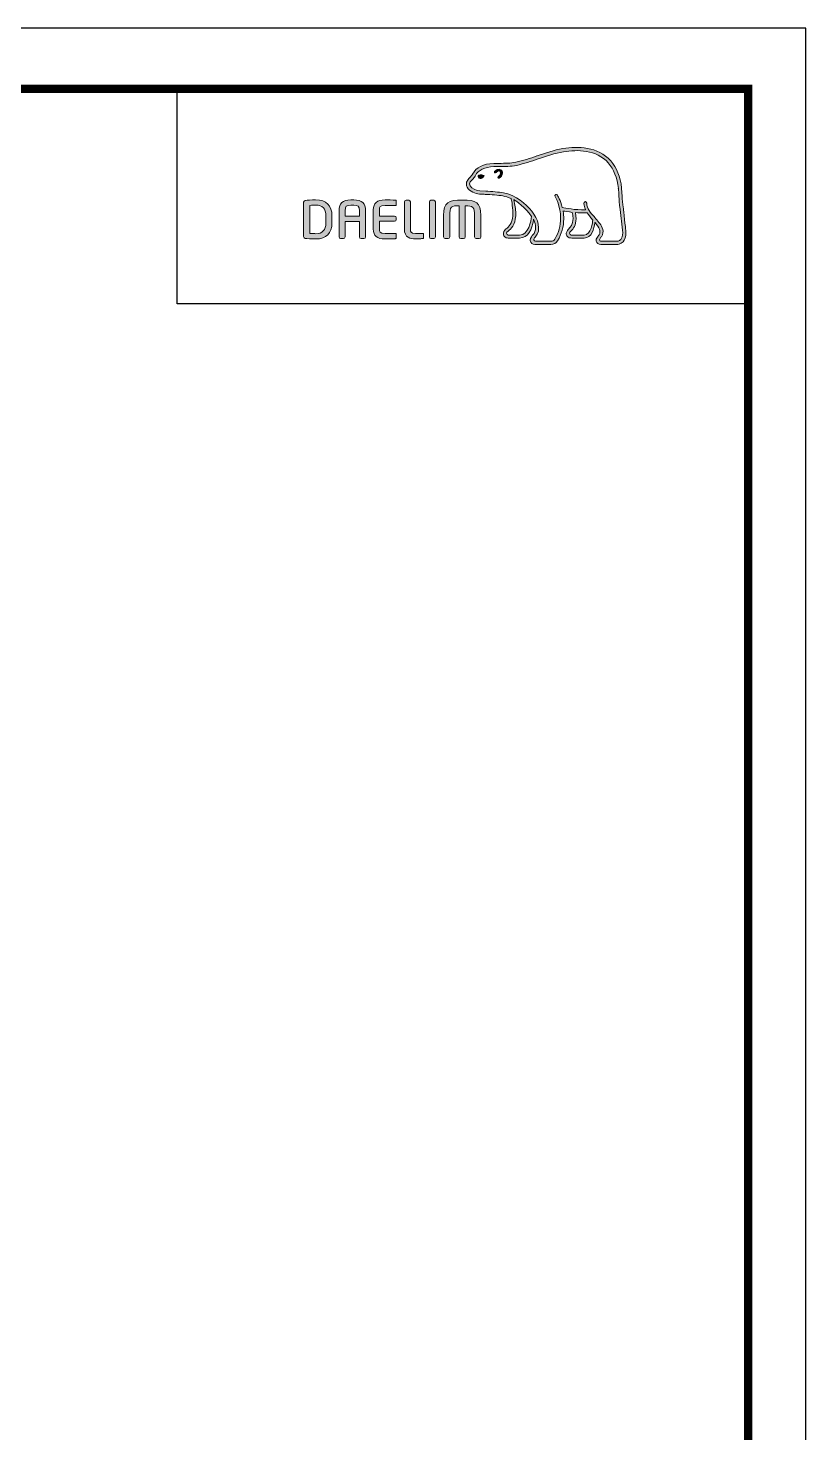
# Model space of a CAD drawing. Extents: x 1841 to 2969, y -24 to 802.
# Drawn here: x 2723.3 to 2969, y 358.7 to 802.5 of the extents above; entities that cross this region are included whole.
import ezdxf

# ---------------------------------------------------------------- set-up
doc = ezdxf.new("R2010")
doc.units = 0
doc.header["$LTSCALE"] = 4
doc.header["$MEASUREMENT"] = 0
doc.layers.get('0').update_dxf_attribs({"linetype": 'CONTINUOUS'})
doc.layers.add('레이어 1', color=7, linetype='CONTINUOUS', lineweight=0)

msp = doc.modelspace()

# ---------------------------------------------------------------- hatches: boundary and pattern name
at = {"layer": '레이어 1'}
h = msp.add_hatch(color=5, dxfattribs=at)
h.dxf.hatch_style = 1
edge = h.paths.add_edge_path(flags=16)
edge.add_spline(control_points=[(2910.48, 735.67), (2909.99, 735.12), (2909.37, 735.12), (2909.34, 735.12), (2909.34, 735.12), (2904.35, 735.12), (2904.35, 735.12), (2904.17, 735.12), (2904.03, 735.16), (2903.94, 735.25), (2903.86, 735.33), (2903.83, 735.44), (2903.83, 735.58), (2903.83, 735.86), (2904.03, 736.12), (2904.25, 736.39), (2904.45, 736.65), (2904.64, 736.9), (2904.75, 737.2), (2905.02, 737.94), (2905, 738.72), (2904.67, 739.41), (2904.08, 740.66), (2903.21, 741.64), (2902.36, 742.59), (2902.36, 742.59), (2902.08, 742.91), (2902.08, 742.91), (2900.97, 744.14), (2899.84, 745.4), (2899.75, 747.12), (2899.73, 747.46), (2899.57, 747.67), (2899.35, 747.66), (2899.35, 747.66), (2899.03, 747.51), (2899.02, 747.51), (2898.93, 747.41), (2898.88, 747.27), (2898.88, 747.1), (2898.88, 747.1), (2898.89, 747.04), (2898.89, 747.04), (2898.93, 746.42), (2899.08, 745.81), (2899.34, 745.18), (2899.34, 745.18), (2899.37, 745.11), (2899.37, 745.11), (2899.37, 745.11), (2899.3, 745.11), (2899.3, 745.11), (2896.1, 744.98), (2892.96, 745.59), (2892.04, 745.81), (2891.47, 748.1), (2890.54, 749.62), (2890.5, 749.68), (2890.43, 749.8), (2890.32, 749.89), (2890.21, 749.93), (2890.21, 749.93), (2889.94, 749.89), (2889.91, 749.88), (2889.88, 749.85), (2889.84, 749.78), (2889.73, 749.64), (2889.73, 749.64), (2889.72, 749.53), (2889.72, 749.53), (2889.72, 749.53), (2889.8, 749.23), (2889.8, 749.23), (2889.87, 749.11), (2891.52, 746.23), (2891.52, 742.42), (2891.52, 740.06), (2890.9, 737.84), (2889.68, 735.82), (2889.39, 735.33), (2889, 735.12), (2888.43, 735.12), (2888.43, 735.12), (2883.52, 735.12), (2883.52, 735.12), (2883.36, 735.12), (2883.02, 735.23), (2883.02, 735.59), (2883.02, 735.78), (2883.2, 736.11), (2883.5, 736.45), (2885.55, 738.73), (2884.37, 742.29), (2882.4, 744.64), (2880.51, 746.9), (2877.41, 749.75), (2873.43, 750.46), (2872.02, 750.7), (2869.71, 750.84), (2867.84, 750.95), (2867.84, 750.95), (2865.95, 751.06), (2865.95, 751.06), (2864.98, 751.14), (2863.37, 751.73), (2862.89, 752.66), (2862.68, 753.04), (2862.7, 753.43), (2862.96, 753.87), (2863.12, 754.14), (2863.35, 754.38), (2863.63, 754.66), (2863.94, 754.97), (2864.26, 755.3), (2864.51, 755.73), (2864.51, 755.73), (2864.58, 755.86), (2864.58, 755.86), (2865.53, 757.68), (2867.48, 758.63), (2870.39, 758.71), (2870.39, 758.71), (2872.03, 758.73), (2872.03, 758.73), (2873.84, 758.74), (2875.88, 758.75), (2877.56, 759.11), (2879.92, 759.62), (2882.29, 760.43), (2884.38, 761.14), (2884.38, 761.14), (2884.44, 761.16), (2884.44, 761.16), (2887.03, 762.04), (2889.7, 762.96), (2892.43, 763.4), (2896.8, 764.13), (2902.8, 764.1), (2906.58, 759.86), (2908.32, 757.9), (2909.4, 755.2), (2909.77, 751.84), (2909.77, 751.84), (2909.75, 751.85), (2909.74, 751.86), (2909.77, 751.79), (2909.8, 751.42), (2909.95, 749.28), (2910, 748.25), (2910.05, 747.18), (2910.32, 745.21), (2910.32, 745.21), (2911.08, 738.61), (2911.08, 738.61), (2911.08, 738.61), (2911.12, 737.81), (2911.12, 737.81), (2911.12, 736.86), (2910.91, 736.14), (2910.48, 735.67)], knot_values=[0, 0, 0, 0, 1, 1, 1, 2, 2, 2, 3, 3, 3, 4, 4, 4, 5, 5, 5, 6, 6, 6, 7, 7, 7, 8, 8, 8, 9, 9, 9, 10, 10, 10, 11, 11, 11, 12, 12, 12, 13, 13, 13, 14, 14, 14, 15, 15, 15, 16, 16, 16, 17, 17, 17, 18, 18, 18, 19, 19, 19, 20, 20, 20, 21, 21, 21, 22, 22, 22, 23, 23, 23, 24, 24, 24, 25, 25, 25, 26, 26, 26, 27, 27, 27, 28, 28, 28, 29, 29, 29, 30, 30, 30, 31, 31, 31, 32, 32, 32, 33, 33, 33, 34, 34, 34, 35, 35, 35, 36, 36, 36, 37, 37, 37, 38, 38, 38, 39, 39, 39, 40, 40, 40, 41, 41, 41, 42, 42, 42, 43, 43, 43, 44, 44, 44, 45, 45, 45, 46, 46, 46, 47, 47, 47, 48, 48, 48, 49, 49, 49, 50, 50, 50, 51, 51, 51, 52, 52, 52, 53, 53, 53, 53], degree=3, periodic=0)
edge = h.paths.add_edge_path(flags=16)
edge.add_spline(control_points=[(2898.96, 737.1), (2898.96, 737.1), (2894.89, 737.1), (2894.89, 737.1), (2894.59, 737.1), (2894.35, 737.34), (2894.35, 737.64), (2894.35, 737.86), (2894.54, 738.13), (2894.71, 738.32), (2895.54, 739.11), (2896.39, 740.2), (2896.39, 742.27), (2896.39, 742.27), (2896.33, 743.21), (2896.33, 743.21), (2896.33, 743.21), (2896.18, 744.13), (2896.18, 744.13), (2896.18, 744.13), (2896.17, 744.19), (2896.17, 744.19), (2896.17, 744.19), (2896.23, 744.18), (2896.23, 744.18), (2896.99, 744.13), (2898.47, 744.05), (2899.88, 744.11), (2900.23, 743.54), (2900.81, 742.81), (2901.65, 741.84), (2901.61, 741.35), (2901.21, 737.1), (2898.96, 737.1)], knot_values=[0, 0, 0, 0, 1, 1, 1, 2, 2, 2, 3, 3, 3, 4, 4, 4, 5, 5, 5, 6, 6, 6, 7, 7, 7, 8, 8, 8, 9, 9, 9, 10, 10, 10, 11, 11, 11, 11], degree=3, periodic=0)
edge = h.paths.add_edge_path(flags=16)
edge.add_spline(control_points=[(2878.55, 737.1), (2878.55, 737.1), (2874.98, 737.1), (2874.98, 737.1), (2874.71, 737.1), (2874.42, 737.32), (2874.42, 737.64), (2874.42, 737.84), (2874.59, 738.09), (2874.89, 738.33), (2875.79, 739.05), (2877.16, 740.14), (2877.31, 743.15), (2877.31, 743.15), (2877.33, 743.97), (2877.33, 743.97), (2877.33, 745.25), (2877.04, 746.79), (2876.76, 748.17), (2876.76, 748.17), (2876.72, 748.31), (2876.72, 748.31), (2876.72, 748.31), (2876.83, 748.22), (2876.83, 748.22), (2877.36, 747.89), (2880.28, 745.92), (2882.35, 743), (2882.18, 741.61), (2881.4, 737.1), (2878.55, 737.1)], knot_values=[0, 0, 0, 0, 1, 1, 1, 2, 2, 2, 3, 3, 3, 4, 4, 4, 5, 5, 5, 6, 6, 6, 7, 7, 7, 8, 8, 8, 9, 9, 9, 10, 10, 10, 10], degree=3, periodic=0)
edge = h.paths.add_edge_path()
edge.add_spline(control_points=[(2912.09, 738.71), (2912.08, 738.72), (2911.33, 745.35), (2911.33, 745.35), (2911.05, 747.33), (2911.01, 748.39), (2910.97, 749.32), (2910.97, 749.32), (2910.78, 751.94), (2910.78, 751.94), (2910.38, 755.52), (2909.22, 758.41), (2907.34, 760.53), (2903.26, 765.11), (2896.89, 765.16), (2892.26, 764.4), (2889.42, 763.93), (2886.71, 763), (2884.09, 762.11), (2884.09, 762.11), (2884, 762.08), (2884, 762.08), (2881.95, 761.38), (2879.63, 760.58), (2877.35, 760.1), (2875.78, 759.76), (2873.81, 759.75), (2872.08, 759.74), (2872.08, 759.74), (2870.36, 759.72), (2870.36, 759.72), (2867.06, 759.63), (2864.81, 758.49), (2863.68, 756.32), (2863.68, 756.32), (2863.63, 756.23), (2863.63, 756.23), (2863.44, 755.9), (2863.16, 755.62), (2862.91, 755.37), (2862.64, 755.09), (2862.33, 754.78), (2862.09, 754.38), (2861.85, 753.98), (2861.73, 753.57), (2861.73, 753.17), (2861.73, 752.83), (2861.82, 752.5), (2861.99, 752.19), (2862.69, 750.86), (2864.69, 750.15), (2865.88, 750.06), (2865.88, 750.06), (2867.64, 749.95), (2867.68, 749.95), (2869.44, 749.85), (2871.85, 749.71), (2873.25, 749.46), (2874.07, 749.32), (2875.01, 749.02), (2875.87, 748.62), (2875.93, 748.39), (2876.38, 746.41), (2876.38, 743.97), (2876.38, 743.97), (2876.36, 743.19), (2876.36, 743.19), (2876.23, 740.62), (2875.11, 739.72), (2874.28, 739.06), (2874.2, 739), (2873.47, 738.39), (2873.41, 737.65), (2873.38, 737.24), (2873.5, 736.86), (2873.75, 736.59), (2874.02, 736.3), (2874.43, 736.15), (2874.98, 736.15), (2874.98, 736.15), (2878.55, 736.15), (2878.55, 736.15), (2881.22, 736.15), (2882.54, 739.03), (2882.94, 741.72), (2882.94, 741.72), (2882.95, 742.1), (2882.95, 742.1), (2882.95, 742.1), (2883.06, 741.91), (2883.06, 741.91), (2883.41, 741.15), (2883.61, 740.24), (2883.61, 739.55), (2883.61, 738.59), (2883.31, 737.75), (2882.75, 737.12), (2882.6, 736.98), (2881.89, 736.24), (2881.89, 735.5), (2881.89, 735.5), (2881.9, 735.37), (2881.9, 735.37), (2882, 734.5), (2882.7, 734.11), (2883.36, 734.11), (2883.36, 734.11), (2888.43, 734.11), (2888.43, 734.11), (2889.35, 734.11), (2890.08, 734.52), (2890.55, 735.3), (2891.84, 737.44), (2892.49, 739.77), (2892.49, 742.22), (2892.49, 742.98), (2892.42, 743.8), (2892.28, 744.64), (2892.28, 744.64), (2892.27, 744.71), (2892.27, 744.71), (2892.27, 744.71), (2892.34, 744.69), (2892.34, 744.69), (2892.95, 744.58), (2893.93, 744.41), (2895.14, 744.27), (2895.14, 744.27), (2895.18, 744.27), (2895.18, 744.27), (2895.18, 744.27), (2895.34, 743.34), (2895.34, 743.34), (2895.34, 743.34), (2895.38, 743.12), (2895.38, 743.12), (2895.38, 743.12), (2895.43, 742.29), (2895.43, 742.29), (2895.43, 740.32), (2894.53, 739.46), (2894.05, 739), (2894.04, 738.99), (2893.37, 738.31), (2893.29, 737.7), (2893.29, 737.7), (2893.27, 737.52), (2893.27, 737.52), (2893.27, 737.33), (2893.32, 736.95), (2893.65, 736.61), (2893.95, 736.3), (2894.4, 736.15), (2895, 736.15), (2895, 736.15), (2898.96, 736.15), (2898.96, 736.15), (2901.36, 736.15), (2902.08, 739.2), (2902.37, 740.91), (2902.37, 740.91), (2902.39, 741.09), (2902.39, 741.09), (2902.39, 741.09), (2902.48, 740.96), (2902.48, 740.96), (2903.03, 740.25), (2903.52, 739.47), (2903.75, 738.98), (2903.88, 738.72), (2903.94, 738.44), (2903.94, 738.16), (2903.94, 738.16), (2903.85, 737.59), (2903.85, 737.59), (2903.76, 737.27), (2903.55, 736.99), (2903.34, 736.71), (2903.04, 736.32), (2902.72, 735.91), (2902.72, 735.41), (2902.72, 735.41), (2902.75, 735.14), (2902.75, 735.14), (2902.9, 734.47), (2903.43, 734.11), (2904.26, 734.11), (2904.26, 734.11), (2909.34, 734.11), (2909.34, 734.11), (2909.45, 734.11), (2910.44, 734.13), (2911.22, 734.98), (2911.84, 735.65), (2912.14, 736.57), (2912.14, 737.8), (2912.14, 737.8), (2912.09, 738.71), (2912.09, 738.71)], knot_values=[0, 0, 0, 0, 1, 1, 1, 2, 2, 2, 3, 3, 3, 4, 4, 4, 5, 5, 5, 6, 6, 6, 7, 7, 7, 8, 8, 8, 9, 9, 9, 10, 10, 10, 11, 11, 11, 12, 12, 12, 13, 13, 13, 14, 14, 14, 15, 15, 15, 16, 16, 16, 17, 17, 17, 18, 18, 18, 19, 19, 19, 20, 20, 20, 21, 21, 21, 22, 22, 22, 23, 23, 23, 24, 24, 24, 25, 25, 25, 26, 26, 26, 27, 27, 27, 28, 28, 28, 29, 29, 29, 30, 30, 30, 31, 31, 31, 32, 32, 32, 33, 33, 33, 34, 34, 34, 35, 35, 35, 36, 36, 36, 37, 37, 37, 38, 38, 38, 39, 39, 39, 40, 40, 40, 41, 41, 41, 42, 42, 42, 43, 43, 43, 44, 44, 44, 45, 45, 45, 46, 46, 46, 47, 47, 47, 48, 48, 48, 49, 49, 49, 50, 50, 50, 51, 51, 51, 52, 52, 52, 53, 53, 53, 54, 54, 54, 55, 55, 55, 56, 56, 56, 57, 57, 57, 58, 58, 58, 59, 59, 59, 60, 60, 60, 61, 61, 61, 62, 62, 62, 63, 63, 63, 64, 64, 64, 65, 65, 65, 66, 66, 66, 66], degree=3, periodic=0)
edge = h.paths.add_edge_path(flags=0)
edge.add_spline(control_points=[(2865.8, 755.85), (2865.8, 755.85), (2866.54, 756.19), (2867.45, 755.83), (2867.45, 755.83), (2867.57, 755.78), (2867.42, 755.58), (2866.97, 754.98), (2866.53, 754.85), (2866.53, 754.85), (2866.53, 754.85), (2866.21, 754.73), (2866.04, 754.95), (2865.67, 755.38), (2865.66, 755.62), (2865.66, 755.62), (2865.66, 755.62), (2865.63, 755.81), (2865.8, 755.85)], knot_values=[0, 0, 0, 0, 1, 1, 1, 2, 2, 2, 3, 3, 3, 4, 4, 4, 5, 5, 5, 6, 6, 6, 6], degree=3, periodic=0)
edge = h.paths.add_edge_path(flags=0)
edge.add_spline(control_points=[(2870.67, 757.21), (2870.56, 757.09), (2870.55, 756.89), (2870.67, 756.78), (2870.79, 756.68), (2870.99, 756.71), (2871.1, 756.83), (2871.15, 756.89), (2871.76, 757.61), (2872.28, 757.24), (2872.48, 757.1), (2872.55, 756.91), (2872.53, 756.66), (2872.48, 756.25), (2872.13, 755.79), (2871.89, 755.64), (2871.75, 755.55), (2871.66, 755.38), (2871.72, 755.23), (2871.79, 755.09), (2871.97, 755.04), (2872.12, 755.11), (2872.56, 755.32), (2873.11, 756.02), (2873.18, 756.67), (2873.23, 757.13), (2873.03, 757.5), (2872.67, 757.75), (2871.89, 758.31), (2871, 757.56), (2870.67, 757.21)], knot_values=[0, 0, 0, 0, 1, 1, 1, 2, 2, 2, 3, 3, 3, 4, 4, 4, 5, 5, 5, 6, 6, 6, 7, 7, 7, 8, 8, 8, 9, 9, 9, 10, 10, 10, 10], degree=3, periodic=0)
edge = h.paths.add_edge_path(flags=0)
edge.add_spline(control_points=[(2870.57, 756.67), (2870.57, 756.67), (2870.57, 756.67), (2870.57, 756.67), (2870.57, 756.67), (2870.57, 756.67), (2870.57, 756.67)], knot_values=[0, 0, 0, 0, 1, 1, 1, 2, 2, 2, 2], degree=3, periodic=0)
h = msp.add_hatch(color=5, dxfattribs=at)
h.dxf.hatch_style = 2
edge = h.paths.add_edge_path()
edge.add_spline(control_points=[(2867.28, 755.95), (2866.36, 756.3), (2865.62, 755.96), (2865.62, 755.96)], knot_values=[0.00001, 0.00001, 0.00001, 0.00001, 1, 1, 1, 1], degree=3, periodic=0)
edge.add_spline(control_points=[(2865.62, 755.96), (2865.45, 755.92), (2865.49, 755.74), (2865.49, 755.74), (2865.49, 755.74), (2865.5, 755.49), (2865.86, 755.06)], knot_values=[4, 4, 4, 4, 5, 5, 5, 6, 6, 6, 6], degree=3, periodic=0)
edge.add_spline(control_points=[(2865.86, 755.06), (2866.04, 754.85), (2866.36, 754.96), (2866.36, 754.96)], knot_values=[3.00001, 3.00001, 3.00001, 3.00001, 4, 4, 4, 4], degree=3, periodic=0)
edge.add_spline(control_points=[(2866.36, 754.96), (2866.36, 754.96), (2866.8, 755.09), (2867.24, 755.69)], knot_values=[2, 2, 2, 2, 2.99999, 2.99999, 2.99999, 2.99999], degree=3, periodic=0)
edge.add_spline(control_points=[(2867.24, 755.69), (2867.39, 755.9), (2867.28, 755.95), (2867.28, 755.95)], knot_values=[1.00001, 1.00001, 1.00001, 1.00001, 2, 2, 2, 2], degree=3, periodic=0)
h = msp.add_hatch(color=5, dxfattribs=at)
h.dxf.hatch_style = 2
edge = h.paths.add_edge_path()
edge.add_spline(control_points=[(2870.67, 757.21), (2870.56, 757.09), (2870.55, 756.89), (2870.67, 756.78), (2870.79, 756.68), (2870.99, 756.71), (2871.1, 756.83), (2871.15, 756.89), (2871.76, 757.61), (2872.28, 757.24), (2872.48, 757.1), (2872.55, 756.91), (2872.53, 756.66), (2872.48, 756.25), (2872.13, 755.79), (2871.89, 755.64), (2871.75, 755.55), (2871.66, 755.38), (2871.72, 755.23), (2871.79, 755.09), (2871.97, 755.04), (2872.12, 755.11), (2872.56, 755.32), (2873.11, 756.02), (2873.18, 756.67), (2873.23, 757.13), (2873.03, 757.5), (2872.67, 757.75), (2871.89, 758.31), (2871, 757.56), (2870.67, 757.21)], knot_values=[0, 0, 0, 0, 1, 1, 1, 2, 2, 2, 3, 3, 3, 4, 4, 4, 5, 5, 5, 6, 6, 6, 7, 7, 7, 8, 8, 8, 9, 9, 9, 10, 10, 10, 10], degree=3, periodic=0)
h = msp.add_hatch(color=5, dxfattribs=at)
h.dxf.hatch_style = 2
edge = h.paths.add_edge_path()
edge.add_spline(control_points=[(2817.34, 740.97), (2817.34, 738.66), (2816.28, 737.53), (2814.11, 737.53), (2814.11, 737.53), (2812.62, 737.56), (2812.23, 737.56), (2812.23, 737.56), (2812.23, 746.45), (2812.23, 746.45), (2813, 746.52), (2814.1, 746.54), (2814.11, 746.54), (2816.34, 746.54), (2817.34, 745.47), (2817.34, 743.1), (2817.34, 743.1), (2817.34, 740.97), (2817.34, 740.97)], knot_values=[0, 0, 0, 0, 1, 1, 1, 2, 2, 2, 3, 3, 3, 4, 4, 4, 5, 5, 5, 6, 6, 6, 6], degree=3, periodic=0)
edge = h.paths.add_edge_path()
edge.add_spline(control_points=[(2814.11, 748.2), (2812.9, 748.2), (2811.33, 748.13), (2810.82, 748.05), (2810.5, 747.99), (2810.29, 747.75), (2810.29, 747.44), (2810.29, 747.44), (2810.29, 736.63), (2810.29, 736.63), (2810.29, 736.3), (2810.5, 736.06), (2810.83, 736.02), (2811.32, 735.94), (2812.88, 735.86), (2814.11, 735.86), (2817.48, 735.86), (2819.26, 737.63), (2819.26, 740.97), (2819.26, 740.97), (2819.26, 743.1), (2819.26, 743.1), (2819.26, 746.44), (2817.48, 748.2), (2814.11, 748.2)], knot_values=[0, 0, 0, 0, 1, 1, 1, 2, 2, 2, 3, 3, 3, 4, 4, 4, 5, 5, 5, 6, 6, 6, 7, 7, 7, 8, 8, 8, 8], degree=3, periodic=0)
h = msp.add_hatch(color=5, dxfattribs=at)
h.dxf.hatch_style = 2
edge = h.paths.add_edge_path()
edge.add_spline(control_points=[(2827.96, 743.11), (2827.96, 743.11), (2823.41, 743.11), (2823.41, 743.11), (2823.41, 743.28), (2823.41, 744.73), (2823.41, 744.73), (2823.41, 746.25), (2823.86, 746.5), (2825.22, 746.5), (2825.22, 746.5), (2826.16, 746.5), (2826.16, 746.5), (2827.51, 746.5), (2827.96, 746.25), (2827.96, 744.73), (2827.96, 744.73), (2827.96, 743.28), (2827.96, 743.11)], knot_values=[0, 0, 0, 0, 1, 1, 1, 2, 2, 2, 3, 3, 3, 4, 4, 4, 5, 5, 5, 6, 6, 6, 6], degree=3, periodic=0)
edge = h.paths.add_edge_path()
edge.add_spline(control_points=[(2826.16, 748.2), (2826.16, 748.2), (2825.22, 748.2), (2825.22, 748.2), (2822.64, 748.2), (2821.49, 747.13), (2821.49, 744.73), (2821.49, 744.73), (2821.49, 736.51), (2821.49, 736.51), (2821.49, 736.22), (2821.73, 735.97), (2822, 735.97), (2822, 735.97), (2822.9, 735.97), (2822.9, 735.97), (2823.22, 735.97), (2823.41, 736.24), (2823.41, 736.51), (2823.41, 736.51), (2823.41, 741.23), (2823.41, 741.42), (2823.41, 741.42), (2827.96, 741.42), (2827.96, 741.42), (2827.96, 741.23), (2827.96, 736.51), (2827.96, 736.51), (2827.96, 736.21), (2828.19, 735.97), (2828.48, 735.97), (2828.48, 735.97), (2829.37, 735.97), (2829.37, 735.97), (2829.68, 735.97), (2829.89, 736.25), (2829.89, 736.51), (2829.89, 736.51), (2829.89, 744.73), (2829.89, 744.73), (2829.89, 747.13), (2828.74, 748.2), (2826.16, 748.2)], knot_values=[0, 0, 0, 0, 1, 1, 1, 2, 2, 2, 3, 3, 3, 4, 4, 4, 5, 5, 5, 6, 6, 6, 7, 7, 7, 8, 8, 8, 9, 9, 9, 10, 10, 10, 11, 11, 11, 12, 12, 12, 13, 13, 13, 14, 14, 14, 14], degree=3, periodic=0)
h = msp.add_hatch(color=5, dxfattribs=at)
h.dxf.hatch_style = 2
edge = h.paths.add_edge_path()
edge.add_spline(control_points=[(2832.33, 745.06), (2832.33, 745.06), (2832.33, 739.01), (2832.33, 739.01), (2832.33, 736.89), (2833.54, 735.86), (2836.03, 735.86), (2837.13, 735.86), (2838.62, 735.88), (2839.22, 735.94), (2839.21, 735.94), (2839.51, 735.97), (2839.51, 735.97), (2839.51, 735.97), (2839.6, 735.98), (2839.6, 735.98), (2839.6, 735.98), (2839.6, 737.59), (2839.6, 737.59), (2839.6, 737.59), (2836.04, 737.59), (2836.04, 737.59), (2834.26, 737.59), (2834.26, 738.1), (2834.26, 739.01), (2834.26, 739.01), (2834.26, 741.25), (2834.26, 741.43), (2834.45, 741.43), (2839.04, 741.43), (2839.04, 741.43), (2839.34, 741.43), (2839.59, 741.67), (2839.59, 741.96), (2839.59, 741.96), (2839.59, 742.56), (2839.59, 742.56), (2839.59, 742.86), (2839.34, 743.1), (2839.04, 743.1), (2839.04, 743.1), (2834.45, 743.1), (2834.26, 743.1), (2834.26, 743.27), (2834.26, 745.06), (2834.26, 745.06), (2834.26, 745.97), (2834.26, 746.47), (2836.04, 746.47), (2836.04, 746.47), (2839.6, 746.46), (2839.6, 746.46), (2839.6, 746.46), (2839.6, 748.07), (2839.6, 748.07), (2839.6, 748.07), (2839.22, 748.11), (2839.22, 748.11), (2838.52, 748.17), (2836.92, 748.2), (2836.03, 748.2), (2833.54, 748.2), (2832.33, 747.18), (2832.33, 745.06)], knot_values=[0, 0, 0, 0, 1, 1, 1, 2, 2, 2, 3, 3, 3, 4, 4, 4, 5, 5, 5, 6, 6, 6, 7, 7, 7, 8, 8, 8, 9, 9, 9, 10, 10, 10, 11, 11, 11, 12, 12, 12, 13, 13, 13, 14, 14, 14, 15, 15, 15, 16, 16, 16, 17, 17, 17, 18, 18, 18, 19, 19, 19, 20, 20, 20, 21, 21, 21, 21], degree=3, periodic=0)
h = msp.add_hatch(color=5, dxfattribs=at)
h.dxf.hatch_style = 2
edge = h.paths.add_edge_path()
edge.add_spline(control_points=[(2842.69, 748.1), (2842.39, 748.1), (2842.14, 747.85), (2842.14, 747.56), (2842.14, 747.56), (2842.14, 739.01), (2842.14, 739.01), (2842.14, 736.22), (2844.04, 735.86), (2845.69, 735.86), (2846.91, 735.86), (2847.22, 735.91), (2847.58, 735.97), (2847.58, 735.97), (2847.79, 736.01), (2847.79, 736.01), (2847.79, 736.01), (2848.07, 736.04), (2848.07, 736.04), (2848.07, 736.04), (2848.15, 736.05), (2848.15, 736.05), (2848.15, 736.05), (2848.15, 737.59), (2848.15, 737.59), (2848.15, 737.59), (2845.71, 737.59), (2845.71, 737.59), (2844.06, 737.59), (2844.06, 738.22), (2844.06, 738.82), (2844.06, 738.82), (2844.06, 747.56), (2844.06, 747.56), (2844.06, 747.85), (2843.81, 748.1), (2843.52, 748.1), (2843.52, 748.1), (2842.69, 748.1), (2842.69, 748.1)], knot_values=[0, 0, 0, 0, 1, 1, 1, 2, 2, 2, 3, 3, 3, 4, 4, 4, 5, 5, 5, 6, 6, 6, 7, 7, 7, 8, 8, 8, 9, 9, 9, 10, 10, 10, 11, 11, 11, 12, 12, 12, 13, 13, 13, 13], degree=3, periodic=0)
h = msp.add_hatch(color=5, dxfattribs=at)
h.dxf.hatch_style = 2
edge = h.paths.add_edge_path()
edge.add_spline(control_points=[(2850.54, 748.1), (2850.22, 748.1), (2850.03, 747.83), (2850.03, 747.57), (2850.03, 747.57), (2850.03, 736.51), (2850.03, 736.51), (2850.03, 736.21), (2850.26, 735.97), (2850.54, 735.97), (2850.54, 735.97), (2851.44, 735.97), (2851.44, 735.97), (2851.76, 735.97), (2851.95, 736.24), (2851.95, 736.51), (2851.95, 736.51), (2851.95, 747.57), (2851.95, 747.57), (2851.95, 747.87), (2851.73, 748.1), (2851.44, 748.1), (2851.44, 748.1), (2850.54, 748.1), (2850.54, 748.1)], knot_values=[0, 0, 0, 0, 1, 1, 1, 2, 2, 2, 3, 3, 3, 4, 4, 4, 5, 5, 5, 6, 6, 6, 7, 7, 7, 8, 8, 8, 8], degree=3, periodic=0)
h = msp.add_hatch(color=5, dxfattribs=at)
h.dxf.hatch_style = 2
edge = h.paths.add_edge_path()
edge.add_spline(control_points=[(2854.54, 743.32), (2854.54, 743.32), (2854.54, 736.51), (2854.54, 736.51), (2854.54, 736.21), (2854.77, 735.97), (2855.05, 735.97), (2855.05, 735.97), (2855.97, 735.97), (2855.97, 735.97), (2856.29, 735.97), (2856.48, 736.24), (2856.48, 736.51), (2856.48, 736.51), (2856.48, 743.15), (2856.48, 743.15), (2856.48, 746.08), (2856.98, 746.36), (2859.45, 746.37), (2859.45, 746.19), (2859.45, 736.51), (2859.45, 736.51), (2859.45, 736.2), (2859.67, 735.97), (2859.97, 735.97), (2859.97, 735.97), (2860.86, 735.97), (2860.86, 735.97), (2861.18, 735.97), (2861.37, 736.24), (2861.37, 736.51), (2861.37, 736.51), (2861.37, 746.16), (2861.37, 746.35), (2862.53, 746.35), (2863.35, 746.25), (2863.79, 745.81), (2864.25, 745.35), (2864.34, 744.48), (2864.34, 743.15), (2864.34, 743.15), (2864.34, 736.51), (2864.34, 736.51), (2864.34, 736.22), (2864.58, 735.97), (2864.86, 735.97), (2864.86, 735.97), (2865.78, 735.97), (2865.78, 735.97), (2866.09, 735.97), (2866.29, 736.25), (2866.29, 736.51), (2866.29, 736.51), (2866.29, 743.32), (2866.29, 743.32), (2866.29, 747.45), (2864.83, 748.15), (2860.42, 748.15), (2856.01, 748.15), (2854.54, 747.45), (2854.54, 743.32)], knot_values=[0, 0, 0, 0, 1, 1, 1, 2, 2, 2, 3, 3, 3, 4, 4, 4, 5, 5, 5, 6, 6, 6, 7, 7, 7, 8, 8, 8, 9, 9, 9, 10, 10, 10, 11, 11, 11, 12, 12, 12, 13, 13, 13, 14, 14, 14, 15, 15, 15, 16, 16, 16, 17, 17, 17, 18, 18, 18, 19, 19, 19, 20, 20, 20, 20], degree=3, periodic=0)

# ---------------------------------------------------------------- linework, layer by layer
at = {"color": 5, "ltscale": 0.5}
msp.add_line((2770.41, 715.36), (2770.41, 783.28), dxfattribs=at)
at = {"color": 5}
msp.add_line((2878.39, 736.15), (2878.39, 736.15), dxfattribs=at)
at = {"color": 5, "ltscale": 40}
msp.add_line((2950.75, 715.36), (2770.41, 715.36), dxfattribs=at)
at = {"ltscale": 0.5}
msp.add_lwpolyline([(1840.6, -24.32), (2969, -24.32), (2969, 802.48), (1840.6, 802.48)], close=True, dxfattribs=at)
at = {"color": 5, "linetype": 'ByBlock', "lineweight": 200, "const_width": 2.6}
msp.add_lwpolyline([(1858.75, 11.08), (2950.75, 11.08), (2950.75, 783.28), (1858.75, 783.28)], close=True, dxfattribs=at)
at = {"layer": '레이어 1', "color": 5}
for points, knots in [([(2912.09, 738.71), (2912.08, 738.72), (2911.33, 745.35), (2911.33, 745.35), (2911.05, 747.33), (2911.01, 748.39), (2910.97, 749.32), (2910.97, 749.32), (2910.78, 751.94), (2910.78, 751.94), (2910.38, 755.52), (2909.22, 758.41), (2907.34, 760.53), (2903.26, 765.11), (2896.89, 765.16), (2892.26, 764.4), (2889.42, 763.93), (2886.71, 763), (2884.09, 762.11), (2884.09, 762.11), (2884, 762.08), (2884, 762.08), (2881.95, 761.38), (2879.63, 760.58), (2877.35, 760.1), (2875.78, 759.76), (2873.81, 759.75), (2872.08, 759.74), (2872.08, 759.74), (2870.36, 759.72), (2870.36, 759.72), (2867.06, 759.63), (2864.81, 758.49), (2863.68, 756.32), (2863.68, 756.32), (2863.63, 756.23), (2863.63, 756.23), (2863.44, 755.9), (2863.16, 755.62), (2862.91, 755.37), (2862.64, 755.09), (2862.33, 754.78), (2862.09, 754.38), (2861.85, 753.98), (2861.73, 753.57), (2861.73, 753.17), (2861.73, 752.83), (2861.82, 752.5), (2861.99, 752.19), (2862.69, 750.86), (2864.69, 750.15), (2865.88, 750.06), (2865.88, 750.06), (2867.64, 749.95), (2867.68, 749.95), (2869.44, 749.85), (2871.85, 749.71), (2873.25, 749.46), (2874.07, 749.32), (2875.01, 749.02), (2875.87, 748.62), (2875.93, 748.39), (2876.38, 746.41), (2876.38, 743.97), (2876.38, 743.97), (2876.36, 743.19), (2876.36, 743.19), (2876.23, 740.62), (2875.11, 739.72), (2874.28, 739.06), (2874.2, 739), (2873.47, 738.39), (2873.41, 737.65), (2873.38, 737.24), (2873.5, 736.86), (2873.75, 736.59), (2874.02, 736.3), (2874.43, 736.15), (2874.98, 736.15), (2874.98, 736.15), (2878.55, 736.15), (2878.55, 736.15), (2881.22, 736.15), (2882.54, 739.03), (2882.94, 741.72), (2882.94, 741.72), (2882.95, 742.1), (2882.95, 742.1), (2882.95, 742.1), (2883.06, 741.91), (2883.06, 741.91), (2883.41, 741.15), (2883.61, 740.24), (2883.61, 739.55), (2883.61, 738.59), (2883.31, 737.75), (2882.75, 737.12), (2882.6, 736.98), (2881.89, 736.24), (2881.89, 735.5), (2881.89, 735.5), (2881.9, 735.37), (2881.9, 735.37), (2882, 734.5), (2882.7, 734.11), (2883.36, 734.11), (2883.36, 734.11), (2888.43, 734.11), (2888.43, 734.11), (2889.35, 734.11), (2890.08, 734.52), (2890.55, 735.3), (2891.84, 737.44), (2892.49, 739.77), (2892.49, 742.22), (2892.49, 742.98), (2892.42, 743.8), (2892.28, 744.64), (2892.28, 744.64), (2892.27, 744.71), (2892.27, 744.71), (2892.27, 744.71), (2892.34, 744.69), (2892.34, 744.69), (2892.95, 744.58), (2893.93, 744.41), (2895.14, 744.27), (2895.14, 744.27), (2895.18, 744.27), (2895.18, 744.27), (2895.18, 744.27), (2895.34, 743.34), (2895.34, 743.34), (2895.34, 743.34), (2895.38, 743.12), (2895.38, 743.12), (2895.38, 743.12), (2895.43, 742.29), (2895.43, 742.29), (2895.43, 740.32), (2894.53, 739.46), (2894.05, 739), (2894.04, 738.99), (2893.37, 738.31), (2893.29, 737.7), (2893.29, 737.7), (2893.27, 737.52), (2893.27, 737.52), (2893.27, 737.33), (2893.32, 736.95), (2893.65, 736.61), (2893.95, 736.3), (2894.4, 736.15), (2895, 736.15), (2895, 736.15), (2898.96, 736.15), (2898.96, 736.15), (2901.36, 736.15), (2902.08, 739.2), (2902.37, 740.91), (2902.37, 740.91), (2902.39, 741.09), (2902.39, 741.09), (2902.39, 741.09), (2902.48, 740.96), (2902.48, 740.96), (2903.03, 740.25), (2903.52, 739.47), (2903.75, 738.98), (2903.88, 738.72), (2903.94, 738.44), (2903.94, 738.16), (2903.94, 738.16), (2903.85, 737.59), (2903.85, 737.59), (2903.76, 737.27), (2903.55, 736.99), (2903.34, 736.71), (2903.04, 736.32), (2902.72, 735.91), (2902.72, 735.41), (2902.72, 735.41), (2902.75, 735.14), (2902.75, 735.14), (2902.9, 734.47), (2903.43, 734.11), (2904.26, 734.11), (2904.26, 734.11), (2909.34, 734.11), (2909.34, 734.11), (2909.45, 734.11), (2910.44, 734.13), (2911.22, 734.98), (2911.84, 735.65), (2912.14, 736.57), (2912.14, 737.8), (2912.14, 737.8), (2912.09, 738.71), (2912.09, 738.71)], [0, 0, 0, 0, 1, 1, 1, 2, 2, 2, 3, 3, 3, 4, 4, 4, 5, 5, 5, 6, 6, 6, 7, 7, 7, 8, 8, 8, 9, 9, 9, 10, 10, 10, 11, 11, 11, 12, 12, 12, 13, 13, 13, 14, 14, 14, 15, 15, 15, 16, 16, 16, 17, 17, 17, 18, 18, 18, 19, 19, 19, 20, 20, 20, 21, 21, 21, 22, 22, 22, 23, 23, 23, 24, 24, 24, 25, 25, 25, 26, 26, 26, 27, 27, 27, 28, 28, 28, 29, 29, 29, 30, 30, 30, 31, 31, 31, 32, 32, 32, 33, 33, 33, 34, 34, 34, 35, 35, 35, 36, 36, 36, 37, 37, 37, 38, 38, 38, 39, 39, 39, 40, 40, 40, 41, 41, 41, 42, 42, 42, 43, 43, 43, 44, 44, 44, 45, 45, 45, 46, 46, 46, 47, 47, 47, 48, 48, 48, 49, 49, 49, 50, 50, 50, 51, 51, 51, 52, 52, 52, 53, 53, 53, 54, 54, 54, 55, 55, 55, 56, 56, 56, 57, 57, 57, 58, 58, 58, 59, 59, 59, 60, 60, 60, 61, 61, 61, 62, 62, 62, 63, 63, 63, 64, 64, 64, 65, 65, 65, 66, 66, 66, 66]), ([(2865.58, 755.96), (2865.58, 755.96), (2866.32, 756.3), (2867.23, 755.95), (2867.23, 755.95), (2867.35, 755.9), (2867.2, 755.69), (2866.75, 755.09), (2866.31, 754.96), (2866.31, 754.96), (2866.31, 754.96), (2866, 754.85), (2865.82, 755.06), (2865.45, 755.49), (2865.44, 755.74), (2865.44, 755.74), (2865.44, 755.74), (2865.41, 755.92), (2865.58, 755.96)], [0, 0, 0, 0, 1, 1, 1, 2, 2, 2, 3, 3, 3, 4, 4, 4, 5, 5, 5, 6, 6, 6, 6]), ([(2865.62, 755.96), (2865.62, 755.96), (2866.36, 756.3), (2867.28, 755.95), (2867.28, 755.95), (2867.39, 755.9), (2867.24, 755.69), (2866.8, 755.09), (2866.36, 754.96), (2866.36, 754.96), (2866.36, 754.96), (2866.04, 754.85), (2865.86, 755.06), (2865.5, 755.49), (2865.49, 755.74), (2865.49, 755.74), (2865.49, 755.74), (2865.45, 755.92), (2865.62, 755.96)], [0, 0, 0, 0, 1, 1, 1, 2, 2, 2, 3, 3, 3, 4, 4, 4, 5, 5, 5, 6, 6, 6, 6]), ([(2870.67, 757.21), (2870.56, 757.09), (2870.55, 756.89), (2870.67, 756.78), (2870.79, 756.68), (2870.99, 756.71), (2871.1, 756.83), (2871.15, 756.89), (2871.76, 757.61), (2872.28, 757.24), (2872.48, 757.1), (2872.55, 756.91), (2872.53, 756.66), (2872.48, 756.25), (2872.13, 755.79), (2871.89, 755.64), (2871.75, 755.55), (2871.66, 755.38), (2871.72, 755.23), (2871.79, 755.09), (2871.97, 755.04), (2872.12, 755.11), (2872.56, 755.32), (2873.11, 756.02), (2873.18, 756.67), (2873.23, 757.13), (2873.03, 757.5), (2872.67, 757.75), (2871.89, 758.31), (2871, 757.56), (2870.67, 757.21)], [0, 0, 0, 0, 1, 1, 1, 2, 2, 2, 3, 3, 3, 4, 4, 4, 5, 5, 5, 6, 6, 6, 7, 7, 7, 8, 8, 8, 9, 9, 9, 10, 10, 10, 10]), ([(2870.57, 756.67), (2870.57, 756.67), (2870.57, 756.67), (2870.57, 756.67), (2870.57, 756.67), (2870.57, 756.67), (2870.57, 756.67)], [0, 0, 0, 0, 1, 1, 1, 2, 2, 2, 2]), ([(2814.11, 748.2), (2812.9, 748.2), (2811.33, 748.13), (2810.82, 748.05), (2810.5, 747.99), (2810.29, 747.75), (2810.29, 747.44), (2810.29, 747.44), (2810.29, 736.63), (2810.29, 736.63), (2810.29, 736.3), (2810.5, 736.06), (2810.83, 736.02), (2811.32, 735.94), (2812.88, 735.86), (2814.11, 735.86), (2817.48, 735.86), (2819.26, 737.63), (2819.26, 740.97), (2819.26, 740.97), (2819.26, 743.1), (2819.26, 743.1), (2819.26, 746.44), (2817.48, 748.2), (2814.11, 748.2)], [0, 0, 0, 0, 1, 1, 1, 2, 2, 2, 3, 3, 3, 4, 4, 4, 5, 5, 5, 6, 6, 6, 7, 7, 7, 8, 8, 8, 8]), ([(2817.34, 740.97), (2817.34, 738.66), (2816.28, 737.53), (2814.11, 737.53), (2814.11, 737.53), (2812.62, 737.56), (2812.23, 737.56), (2812.23, 737.56), (2812.23, 746.45), (2812.23, 746.45), (2813, 746.52), (2814.1, 746.54), (2814.11, 746.54), (2816.34, 746.54), (2817.34, 745.47), (2817.34, 743.1), (2817.34, 743.1), (2817.34, 740.97), (2817.34, 740.97)], [0, 0, 0, 0, 1, 1, 1, 2, 2, 2, 3, 3, 3, 4, 4, 4, 5, 5, 5, 6, 6, 6, 6]), ([(2826.16, 748.2), (2826.16, 748.2), (2825.22, 748.2), (2825.22, 748.2), (2822.64, 748.2), (2821.49, 747.13), (2821.49, 744.73), (2821.49, 744.73), (2821.49, 736.51), (2821.49, 736.51), (2821.49, 736.22), (2821.73, 735.97), (2822, 735.97), (2822, 735.97), (2822.9, 735.97), (2822.9, 735.97), (2823.22, 735.97), (2823.41, 736.24), (2823.41, 736.51), (2823.41, 736.51), (2823.41, 741.23), (2823.41, 741.42), (2823.41, 741.42), (2827.96, 741.42), (2827.96, 741.42), (2827.96, 741.23), (2827.96, 736.51), (2827.96, 736.51), (2827.96, 736.21), (2828.19, 735.97), (2828.48, 735.97), (2828.48, 735.97), (2829.37, 735.97), (2829.37, 735.97), (2829.68, 735.97), (2829.89, 736.25), (2829.89, 736.51), (2829.89, 736.51), (2829.89, 744.73), (2829.89, 744.73), (2829.89, 747.13), (2828.74, 748.2), (2826.16, 748.2)], [0, 0, 0, 0, 1, 1, 1, 2, 2, 2, 3, 3, 3, 4, 4, 4, 5, 5, 5, 6, 6, 6, 7, 7, 7, 8, 8, 8, 9, 9, 9, 10, 10, 10, 11, 11, 11, 12, 12, 12, 13, 13, 13, 14, 14, 14, 14]), ([(2827.96, 743.11), (2827.96, 743.11), (2823.41, 743.11), (2823.41, 743.11), (2823.41, 743.28), (2823.41, 744.73), (2823.41, 744.73), (2823.41, 746.25), (2823.86, 746.5), (2825.22, 746.5), (2825.22, 746.5), (2826.16, 746.5), (2826.16, 746.5), (2827.51, 746.5), (2827.96, 746.25), (2827.96, 744.73), (2827.96, 744.73), (2827.96, 743.28), (2827.96, 743.11)], [0, 0, 0, 0, 1, 1, 1, 2, 2, 2, 3, 3, 3, 4, 4, 4, 5, 5, 5, 6, 6, 6, 6]), ([(2832.33, 745.06), (2832.33, 745.06), (2832.33, 739.01), (2832.33, 739.01), (2832.33, 736.89), (2833.54, 735.86), (2836.03, 735.86), (2837.13, 735.86), (2838.62, 735.88), (2839.22, 735.94), (2839.21, 735.94), (2839.51, 735.97), (2839.51, 735.97), (2839.51, 735.97), (2839.6, 735.98), (2839.6, 735.98), (2839.6, 735.98), (2839.6, 737.59), (2839.6, 737.59), (2839.6, 737.59), (2836.04, 737.59), (2836.04, 737.59), (2834.26, 737.59), (2834.26, 738.1), (2834.26, 739.01), (2834.26, 739.01), (2834.26, 741.25), (2834.26, 741.43), (2834.45, 741.43), (2839.04, 741.43), (2839.04, 741.43), (2839.34, 741.43), (2839.59, 741.67), (2839.59, 741.96), (2839.59, 741.96), (2839.59, 742.56), (2839.59, 742.56), (2839.59, 742.86), (2839.34, 743.1), (2839.04, 743.1), (2839.04, 743.1), (2834.45, 743.1), (2834.26, 743.1), (2834.26, 743.27), (2834.26, 745.06), (2834.26, 745.06), (2834.26, 745.97), (2834.26, 746.47), (2836.04, 746.47), (2836.04, 746.47), (2839.6, 746.46), (2839.6, 746.46), (2839.6, 746.46), (2839.6, 748.07), (2839.6, 748.07), (2839.6, 748.07), (2839.22, 748.11), (2839.22, 748.11), (2838.52, 748.17), (2836.92, 748.2), (2836.03, 748.2), (2833.54, 748.2), (2832.33, 747.18), (2832.33, 745.06)], [0, 0, 0, 0, 1, 1, 1, 2, 2, 2, 3, 3, 3, 4, 4, 4, 5, 5, 5, 6, 6, 6, 7, 7, 7, 8, 8, 8, 9, 9, 9, 10, 10, 10, 11, 11, 11, 12, 12, 12, 13, 13, 13, 14, 14, 14, 15, 15, 15, 16, 16, 16, 17, 17, 17, 18, 18, 18, 19, 19, 19, 20, 20, 20, 21, 21, 21, 21]), ([(2842.69, 748.1), (2842.39, 748.1), (2842.14, 747.85), (2842.14, 747.56), (2842.14, 747.56), (2842.14, 739.01), (2842.14, 739.01), (2842.14, 736.22), (2844.04, 735.86), (2845.69, 735.86), (2846.91, 735.86), (2847.22, 735.91), (2847.58, 735.97), (2847.58, 735.97), (2847.79, 736.01), (2847.79, 736.01), (2847.79, 736.01), (2848.07, 736.04), (2848.07, 736.04), (2848.07, 736.04), (2848.15, 736.05), (2848.15, 736.05), (2848.15, 736.05), (2848.15, 737.59), (2848.15, 737.59), (2848.15, 737.59), (2845.71, 737.59), (2845.71, 737.59), (2844.06, 737.59), (2844.06, 738.22), (2844.06, 738.82), (2844.06, 738.82), (2844.06, 747.56), (2844.06, 747.56), (2844.06, 747.85), (2843.81, 748.1), (2843.52, 748.1), (2843.52, 748.1), (2842.69, 748.1), (2842.69, 748.1)], [0, 0, 0, 0, 1, 1, 1, 2, 2, 2, 3, 3, 3, 4, 4, 4, 5, 5, 5, 6, 6, 6, 7, 7, 7, 8, 8, 8, 9, 9, 9, 10, 10, 10, 11, 11, 11, 12, 12, 12, 13, 13, 13, 13]), ([(2850.54, 748.1), (2850.22, 748.1), (2850.03, 747.83), (2850.03, 747.57), (2850.03, 747.57), (2850.03, 736.51), (2850.03, 736.51), (2850.03, 736.21), (2850.26, 735.97), (2850.54, 735.97), (2850.54, 735.97), (2851.44, 735.97), (2851.44, 735.97), (2851.76, 735.97), (2851.95, 736.24), (2851.95, 736.51), (2851.95, 736.51), (2851.95, 747.57), (2851.95, 747.57), (2851.95, 747.87), (2851.73, 748.1), (2851.44, 748.1), (2851.44, 748.1), (2850.54, 748.1), (2850.54, 748.1)], [0, 0, 0, 0, 1, 1, 1, 2, 2, 2, 3, 3, 3, 4, 4, 4, 5, 5, 5, 6, 6, 6, 7, 7, 7, 8, 8, 8, 8]), ([(2854.54, 743.32), (2854.54, 743.32), (2854.54, 736.51), (2854.54, 736.51), (2854.54, 736.21), (2854.77, 735.97), (2855.05, 735.97), (2855.05, 735.97), (2855.97, 735.97), (2855.97, 735.97), (2856.29, 735.97), (2856.48, 736.24), (2856.48, 736.51), (2856.48, 736.51), (2856.48, 743.15), (2856.48, 743.15), (2856.48, 746.08), (2856.98, 746.36), (2859.45, 746.37), (2859.45, 746.19), (2859.45, 736.51), (2859.45, 736.51), (2859.45, 736.2), (2859.67, 735.97), (2859.97, 735.97), (2859.97, 735.97), (2860.86, 735.97), (2860.86, 735.97), (2861.18, 735.97), (2861.37, 736.24), (2861.37, 736.51), (2861.37, 736.51), (2861.37, 746.16), (2861.37, 746.35), (2862.53, 746.35), (2863.35, 746.25), (2863.79, 745.81), (2864.25, 745.35), (2864.34, 744.48), (2864.34, 743.15), (2864.34, 743.15), (2864.34, 736.51), (2864.34, 736.51), (2864.34, 736.22), (2864.58, 735.97), (2864.86, 735.97), (2864.86, 735.97), (2865.78, 735.97), (2865.78, 735.97), (2866.09, 735.97), (2866.29, 736.25), (2866.29, 736.51), (2866.29, 736.51), (2866.29, 743.32), (2866.29, 743.32), (2866.29, 747.45), (2864.83, 748.15), (2860.42, 748.15), (2856.01, 748.15), (2854.54, 747.45), (2854.54, 743.32)], [0, 0, 0, 0, 1, 1, 1, 2, 2, 2, 3, 3, 3, 4, 4, 4, 5, 5, 5, 6, 6, 6, 7, 7, 7, 8, 8, 8, 9, 9, 9, 10, 10, 10, 11, 11, 11, 12, 12, 12, 13, 13, 13, 14, 14, 14, 15, 15, 15, 16, 16, 16, 17, 17, 17, 18, 18, 18, 19, 19, 19, 20, 20, 20, 20]), ([(2878.55, 737.1), (2878.55, 737.1), (2874.98, 737.1), (2874.98, 737.1), (2874.71, 737.1), (2874.42, 737.32), (2874.42, 737.64), (2874.42, 737.84), (2874.59, 738.09), (2874.89, 738.33), (2875.79, 739.05), (2877.16, 740.14), (2877.31, 743.15), (2877.31, 743.15), (2877.33, 743.97), (2877.33, 743.97), (2877.33, 745.25), (2877.04, 746.79), (2876.76, 748.17), (2876.76, 748.17), (2876.72, 748.31), (2876.72, 748.31), (2876.72, 748.31), (2876.83, 748.22), (2876.83, 748.22), (2877.36, 747.89), (2880.28, 745.92), (2882.35, 743), (2882.18, 741.61), (2881.4, 737.1), (2878.55, 737.1)], [0, 0, 0, 0, 1, 1, 1, 2, 2, 2, 3, 3, 3, 4, 4, 4, 5, 5, 5, 6, 6, 6, 7, 7, 7, 8, 8, 8, 9, 9, 9, 10, 10, 10, 10]), ([(2889.8, 749.23), (2889.87, 749.11), (2891.52, 746.23), (2891.52, 742.42), (2891.52, 740.06), (2890.9, 737.84), (2889.68, 735.82)], [24, 24, 24, 24, 25, 25, 25, 26, 26, 26, 26]), ([(2898.96, 737.1), (2898.96, 737.1), (2894.89, 737.1), (2894.89, 737.1), (2894.59, 737.1), (2894.35, 737.34), (2894.35, 737.64), (2894.35, 737.86), (2894.54, 738.13), (2894.71, 738.32), (2895.54, 739.11), (2896.39, 740.2), (2896.39, 742.27), (2896.39, 742.27), (2896.33, 743.21), (2896.33, 743.21), (2896.33, 743.21), (2896.18, 744.13), (2896.18, 744.13), (2896.18, 744.13), (2896.17, 744.19), (2896.17, 744.19), (2896.17, 744.19), (2896.23, 744.18), (2896.23, 744.18), (2896.99, 744.13), (2898.47, 744.05), (2899.88, 744.11), (2900.23, 743.54), (2900.81, 742.81), (2901.65, 741.84), (2901.61, 741.35), (2901.21, 737.1), (2898.96, 737.1)], [0, 0, 0, 0, 1, 1, 1, 2, 2, 2, 3, 3, 3, 4, 4, 4, 5, 5, 5, 6, 6, 6, 7, 7, 7, 8, 8, 8, 9, 9, 9, 10, 10, 10, 11, 11, 11, 11]), ([(2883.52, 735.12), (2883.36, 735.12), (2883.02, 735.23), (2883.02, 735.59), (2883.02, 735.78), (2883.2, 736.11), (2883.5, 736.45)], [28, 28, 28, 28, 29, 29, 29, 30, 30, 30, 30]), ([(2903.94, 735.25), (2903.86, 735.33), (2903.83, 735.44), (2903.83, 735.58), (2903.83, 735.86), (2904.03, 736.12), (2904.25, 736.39)], [3, 3, 3, 3, 4, 4, 4, 5, 5, 5, 5])]:
    msp.add_open_spline(points, degree=3, knots=knots, dxfattribs=at)
for points in [[(2884.44, 761.16), (2887.03, 762.04), (2889.7, 762.96), (2892.43, 763.4)], [(2892.43, 763.4), (2896.8, 764.13), (2902.8, 764.1), (2906.58, 759.86)], [(2872.03, 758.73), (2873.84, 758.74), (2875.88, 758.75), (2877.56, 759.11)], [(2877.56, 759.11), (2879.92, 759.62), (2882.29, 760.43), (2884.38, 761.14)], [(2884.38, 761.14), (2884.38, 761.14), (2884.44, 761.16), (2884.44, 761.16)], [(2906.58, 759.86), (2908.32, 757.9), (2909.4, 755.2), (2909.77, 751.84)], [(2862.96, 753.87), (2863.12, 754.14), (2863.35, 754.38), (2863.63, 754.66)], [(2863.63, 754.66), (2863.94, 754.97), (2864.26, 755.3), (2864.51, 755.73)], [(2864.51, 755.73), (2864.51, 755.73), (2864.58, 755.86), (2864.58, 755.86)], [(2864.58, 755.86), (2865.53, 757.68), (2867.48, 758.63), (2870.39, 758.71)], [(2870.39, 758.71), (2870.39, 758.71), (2872.03, 758.73), (2872.03, 758.73)], [(2862.89, 752.66), (2862.68, 753.04), (2862.7, 753.43), (2862.96, 753.87)], [(2865.95, 751.06), (2864.98, 751.14), (2863.37, 751.73), (2862.89, 752.66)], [(2867.84, 750.95), (2867.84, 750.95), (2865.95, 751.06), (2865.95, 751.06)], [(2873.43, 750.46), (2872.02, 750.7), (2869.71, 750.84), (2867.84, 750.95)], [(2882.4, 744.64), (2880.51, 746.9), (2877.41, 749.75), (2873.43, 750.46)], [(2909.77, 751.84), (2909.77, 751.84), (2909.75, 751.85), (2909.74, 751.86)], [(2909.74, 751.86), (2909.77, 751.79), (2909.8, 751.42), (2909.95, 749.28)], [(2889.73, 749.64), (2889.73, 749.64), (2889.72, 749.53), (2889.72, 749.53)], [(2889.72, 749.53), (2889.72, 749.53), (2889.8, 749.23), (2889.8, 749.23)], [(2889.91, 749.88), (2889.88, 749.85), (2889.84, 749.78), (2889.73, 749.64)], [(2890.21, 749.93), (2890.21, 749.93), (2889.94, 749.89), (2889.91, 749.88)], [(2890.5, 749.68), (2890.43, 749.8), (2890.32, 749.89), (2890.21, 749.93)], [(2892.04, 745.81), (2891.47, 748.1), (2890.54, 749.62), (2890.5, 749.68)], [(2899.3, 745.11), (2896.1, 744.98), (2892.96, 745.59), (2892.04, 745.81)], [(2899.02, 747.51), (2898.93, 747.41), (2898.88, 747.27), (2898.88, 747.1)], [(2898.88, 747.1), (2898.88, 747.1), (2898.89, 747.04), (2898.89, 747.04)], [(2898.89, 747.04), (2898.93, 746.42), (2899.08, 745.81), (2899.34, 745.18)], [(2899.35, 747.66), (2899.35, 747.66), (2899.03, 747.51), (2899.02, 747.51)], [(2899.75, 747.12), (2899.73, 747.46), (2899.57, 747.67), (2899.35, 747.66)], [(2902.08, 742.91), (2900.97, 744.14), (2899.84, 745.4), (2899.75, 747.12)], [(2909.95, 749.28), (2910, 748.25), (2910.05, 747.18), (2910.32, 745.21)], [(2883.5, 736.45), (2885.55, 738.73), (2884.37, 742.29), (2882.4, 744.64)], [(2899.37, 745.11), (2899.37, 745.11), (2899.3, 745.11), (2899.3, 745.11)], [(2899.34, 745.18), (2899.34, 745.18), (2899.37, 745.11), (2899.37, 745.11)], [(2902.36, 742.59), (2902.36, 742.59), (2902.08, 742.91), (2902.08, 742.91)], [(2904.67, 739.41), (2904.08, 740.66), (2903.21, 741.64), (2902.36, 742.59)], [(2910.32, 745.21), (2910.32, 745.21), (2911.08, 738.61), (2911.08, 738.61)], [(2904.25, 736.39), (2904.45, 736.65), (2904.64, 736.9), (2904.75, 737.2)], [(2904.75, 737.2), (2905.02, 737.94), (2905, 738.72), (2904.67, 739.41)], [(2911.12, 737.81), (2911.12, 736.86), (2910.91, 736.14), (2910.48, 735.67)], [(2911.08, 738.61), (2911.08, 738.61), (2911.12, 737.81), (2911.12, 737.81)], [(2888.43, 735.12), (2888.43, 735.12), (2883.52, 735.12), (2883.52, 735.12)], [(2889.68, 735.82), (2889.39, 735.33), (2889, 735.12), (2888.43, 735.12)], [(2904.35, 735.12), (2904.17, 735.12), (2904.03, 735.16), (2903.94, 735.25)], [(2909.34, 735.12), (2909.34, 735.12), (2904.35, 735.12), (2904.35, 735.12)], [(2910.48, 735.67), (2909.99, 735.12), (2909.37, 735.12), (2909.34, 735.12)]]:
    msp.add_open_spline(points, degree=3, dxfattribs=at)

doc.saveas('drawing.dxf')
